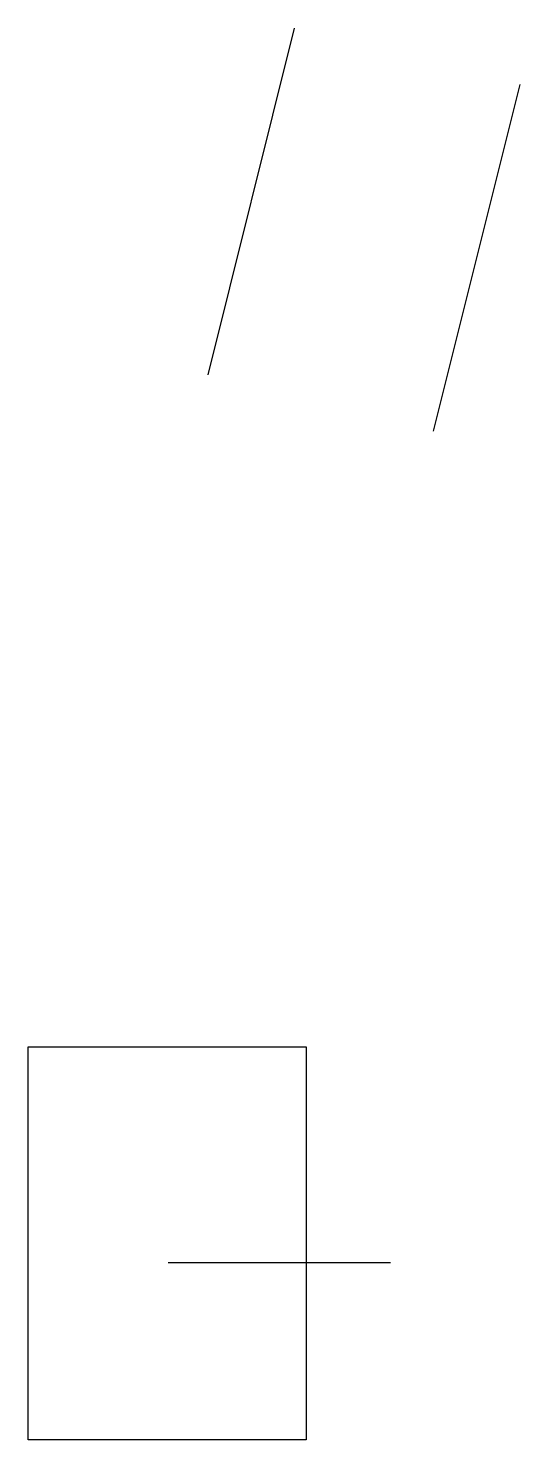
# Model space of a CAD drawing. Header units: millimetres. Extents: x -9 to 40, y -18 to 122.
import ezdxf

# ---------------------------------------------------------------- set-up
doc = ezdxf.new("R2010")
doc.units = ezdxf.units.MM
doc.layers.get('0').update_dxf_attribs({"linetype": 'CONTINUOUS'})

msp = doc.modelspace()

# ---------------------------------------------------------------- linework, layer by layer
for p, q in [((17.46, 122.07), (8.91, 87.78)), ((39.77, 116.51), (31.22, 82.22)), ((5, 0), (26.97, 0))]:
    msp.add_line(p, q)
msp.add_lwpolyline([(-8.86, 21.32), (18.64, 21.32), (18.64, -17.55), (-8.86, -17.55)], close=True)

doc.saveas('drawing.dxf')
